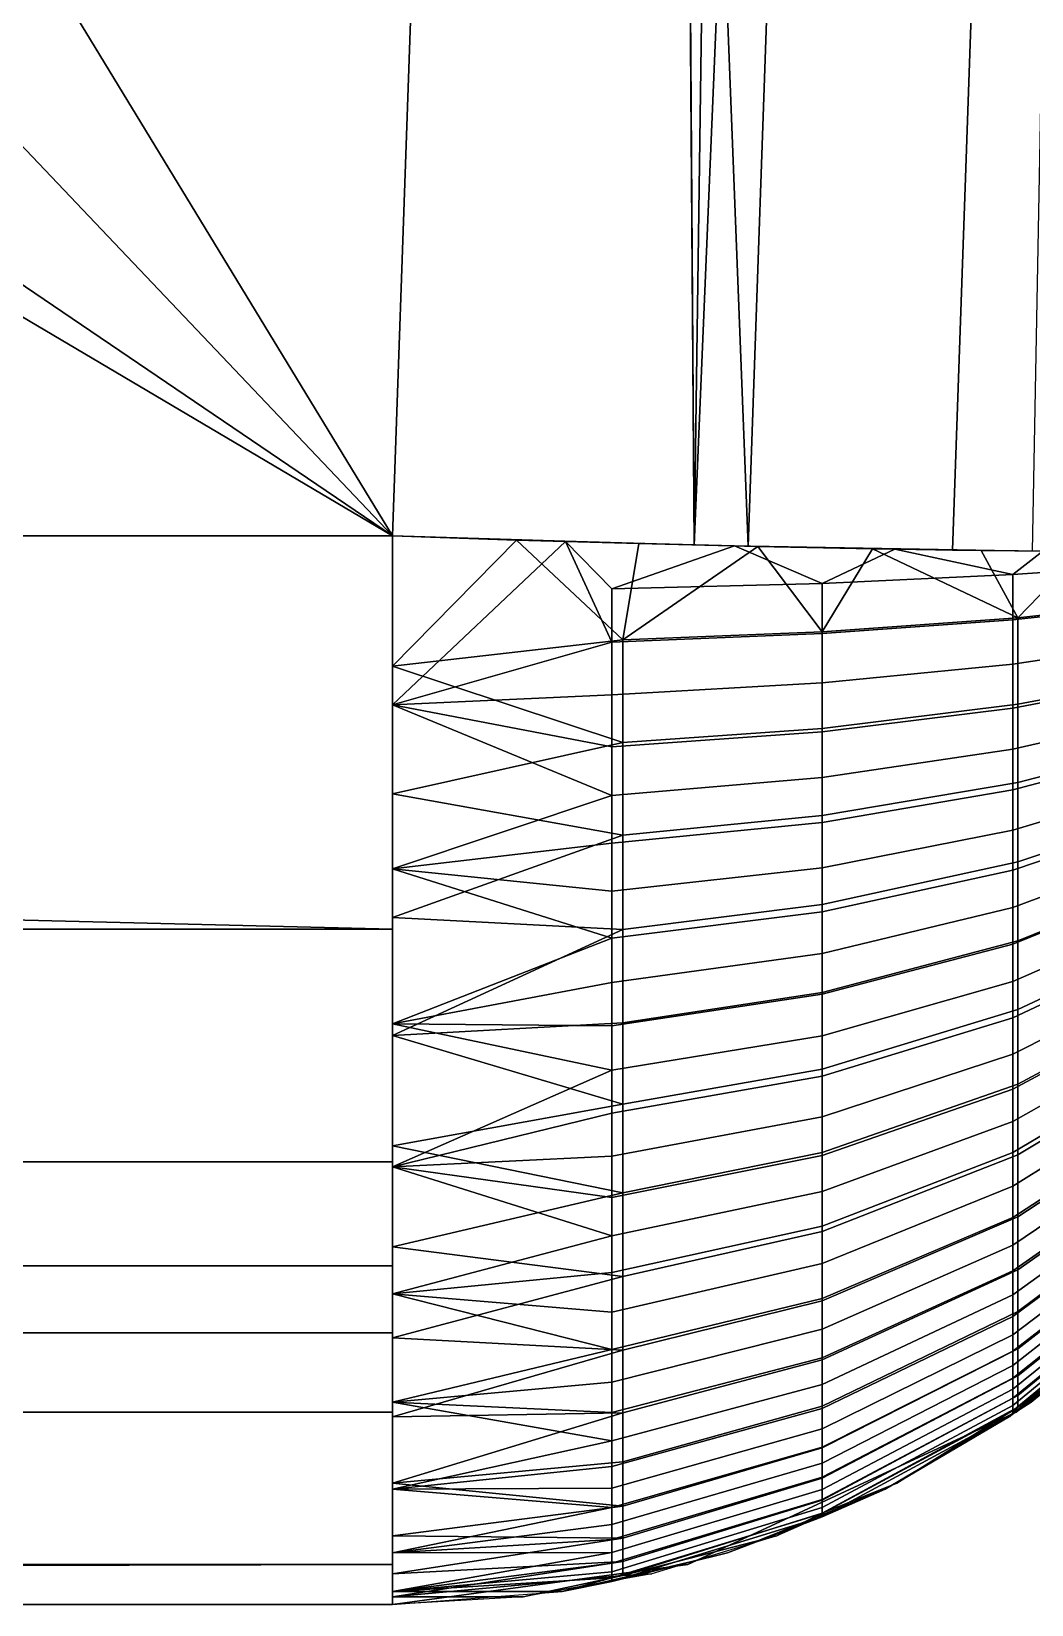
# Model space of a CAD drawing. Extents: x -11.8 to 11.8, y -23.6 to 0.1.
# Drawn here: x 10.86 to 11.311, y -6.868 to -6.158 of the extents above; entities that cross this region are included whole.
import ezdxf

# ---------------------------------------------------------------- set-up
doc = ezdxf.new("R2010")
doc.units = 0
doc.header["$MEASUREMENT"] = 0
doc.layers.add('METALICO', color=253, linetype='CONTINUOUS')

msp = doc.modelspace()

# ---------------------------------------------------------------- linework, layer by layer
at = {"layer": 'METALICO'}
for points in [[(0, -6.38553, 11.52241), (11.02271, -6.38553, 11.52241), (0, 0.13192, 11.75)], [(11.02271, -6.38553, 11.52241), (11.2503, 0.13192, 11.75), (0, 0.13192, 11.75)], [(11.13651, -3.12681, 11.6362), (11.2503, 0.13192, 11.75), (11.15877, -6.38962, 11.50336)], [(11.2503, 0.13192, 11.75), (11.4343, 0.13192, 11.71492), (11.15877, -6.38962, 11.50336)], [(11.31139, -6.3924, 11.43023), (11.15877, -6.38962, 11.50336), (11.4343, 0.13192, 11.71492)], [(11.18318, -6.39021, -11.49574), (11.29779, -3.1083, -11.61035), (11.09857, -4.21305, -11.59827)], [(11.29779, -3.1083, -11.61035), (11.18318, -6.39021, -11.49574), (11.27541, -6.39195, -11.45349), (11.39002, -3.11005, -11.5681)], [(11.39002, -3.11005, -11.5681), (11.27541, -6.39195, -11.45349), (11.31919, -6.39247, -11.42458), (11.4338, -3.11057, -11.53919)], [(11.13651, -3.12681, -11.6362), (11.02271, -6.38553, -11.52241), (10.17044, -4.98553, -11.57129)], [(11.02271, -6.38553, 11.52241), (11.13651, -3.12681, 11.6362), (11.15877, -6.38962, 11.50336)], [(11.09857, -4.21305, -11.59827), (11.02271, -6.38553, -11.52241), (11.18318, -6.39021, -11.49574)], [(10.01807, -5.32775, -11.55934), (10.17044, -4.98553, -11.57129), (11.02271, -6.38553, -11.52241)], [(9.67075, -5.46808, -11.55444), (10.01807, -5.32775, -11.55934), (11.02271, -6.38553, -11.52241)], [(11.02271, -6.38553, -11.52241), (7.34847, -6.38553, -11.52241), (9.67075, -5.46808, -11.55444)], [(0, -6.56304, -11.48314), (11.02271, -6.56304, -11.48314), (3.67424, -6.38553, -11.52241)], [(11.02271, -6.56304, 11.48314), (0, -6.56304, 11.48314), (3.67424, -6.38553, 11.52241)], [(11.02271, -6.38553, -11.52241), (3.67424, -6.38553, -11.52241), (11.02271, -6.56304, -11.48314)], [(3.67424, -6.38553, 11.52241), (11.02271, -6.38553, 11.52241), (11.02271, -6.56304, 11.48314)], [(11.10082, -6.38804, -11.51617), (11.02271, -6.38553, -11.52241), (11.02271, -6.46178, -11.51385)], [(11.02271, -6.44431, 11.51686), (11.02271, -6.38553, 11.52241), (11.07862, -6.38737, 11.5192)], [(11.02271, -6.44431, 11.51686), (11.07862, -6.38737, 11.5192), (11.12662, -6.43249, 11.50753)], [(11.10082, -6.38804, -11.51617), (11.02271, -6.46178, -11.51385), (11.12166, -6.43352, -11.50843)], [(11.07862, -6.38737, 11.5192), (11.13382, -6.38897, 11.50976), (11.12662, -6.43249, 11.50753)], [(11.17701, -6.39006, -11.4978), (11.10082, -6.38804, -11.51617), (11.12166, -6.40941, -11.51108)], [(11.12166, -6.43352, -11.50843), (11.12166, -6.40941, -11.51108), (11.10082, -6.38804, -11.51617)], [(11.12166, -6.40941, -11.51108), (11.2167, -6.40694, -11.4819), (11.17701, -6.39006, -11.4978)], [(11.13382, -6.38897, 11.50976), (11.18763, -6.39031, 11.49421), (11.12662, -6.43249, 11.50753)], [(11.2167, -6.42877, 11.47953), (11.12662, -6.43249, 11.50753), (11.18763, -6.39031, 11.49421)], [(11.2494, -6.39154, -11.46775), (11.17701, -6.39006, -11.4978), (11.2167, -6.40694, -11.4819)], [(11.18763, -6.39031, 11.49421), (11.23936, -6.39137, 11.47273), (11.2167, -6.42877, 11.47953)], [(11.3049, -6.42244, 11.43187), (11.2167, -6.42877, 11.47953), (11.23936, -6.39137, 11.47273)], [(11.2167, -6.40694, -11.4819), (11.30269, -6.40301, -11.4355), (11.2494, -6.39154, -11.46775)], [(11.23936, -6.39137, 11.47273), (11.28838, -6.39213, 11.44561), (11.3049, -6.42244, 11.43187)], [(11.31623, -6.39244, -11.42676), (11.2494, -6.39154, -11.46775), (11.30269, -6.40301, -11.4355)], [(11.28838, -6.39213, 11.44561), (11.33406, -6.39259, 11.41317), (11.3049, -6.42244, 11.43187)], [(11.30269, -6.40301, -11.4355), (11.37797, -6.39775, -11.3733), (11.31623, -6.39244, -11.42676)], [(11.37797, -6.41442, 11.37148), (11.3049, -6.42244, 11.43187), (11.33406, -6.39259, 11.41317)], [(11.30269, -6.4234, -11.43326), (11.37797, -6.41506, -11.3714), (11.37797, -6.39775, -11.3733), (11.30269, -6.40301, -11.4355)], [(11.12166, -6.43352, -11.50843), (11.2167, -6.42961, -11.47942), (11.2167, -6.40694, -11.4819), (11.12166, -6.40941, -11.51108)], [(11.2167, -6.42961, -11.47942), (11.30269, -6.4234, -11.43326), (11.30269, -6.40301, -11.4355), (11.2167, -6.40694, -11.4819)], [(11.3049, -6.42244, 11.43187), (11.37797, -6.41442, 11.37148), (11.37797, -6.44777, 11.36541), (11.3049, -6.46156, 11.42474)], [(11.30269, -6.44345, -11.43006), (11.37797, -6.43209, -11.36868), (11.37797, -6.41506, -11.3714), (11.30269, -6.4234, -11.43326)], [(11.12662, -6.43249, 11.50753), (11.2167, -6.42877, 11.47953), (11.2167, -6.47245, 11.47157), (11.12662, -6.47885, 11.49908)], [(11.2167, -6.42877, 11.47953), (11.3049, -6.42244, 11.43187), (11.3049, -6.46156, 11.42474), (11.2167, -6.47245, 11.47157)], [(11.2167, -6.45192, -11.47586), (11.30269, -6.44345, -11.43006), (11.30269, -6.4234, -11.43326), (11.2167, -6.42961, -11.47942)], [(11.12662, -6.43249, 11.50753), (11.12662, -6.47885, 11.49908), (11.02271, -6.44431, 11.51686)], [(11.12166, -6.45725, -11.50464), (11.12166, -6.43352, -11.50843), (11.02271, -6.46178, -11.51385)], [(11.12166, -6.45725, -11.50464), (11.2167, -6.45192, -11.47586), (11.2167, -6.42961, -11.47942), (11.12166, -6.43352, -11.50843)], [(11.30269, -6.46332, -11.42588), (11.37797, -6.44897, -11.36513), (11.37797, -6.43209, -11.36868), (11.30269, -6.44345, -11.43006)], [(11.02271, -6.50203, 11.50443), (11.02271, -6.44431, 11.51686), (11.12662, -6.47885, 11.49908)], [(11.2167, -6.47403, -11.4712), (11.30269, -6.46332, -11.42588), (11.30269, -6.44345, -11.43006), (11.2167, -6.45192, -11.47586)], [(11.30269, -6.48185, -11.42104), (11.37797, -6.46471, -11.36102), (11.37797, -6.44897, -11.36513), (11.30269, -6.46332, -11.42588)], [(11.3049, -6.46156, 11.42474), (11.37797, -6.44777, 11.36541), (11.37797, -6.47783, 11.35699), (11.3049, -6.49683, 11.41487)], [(11.12166, -6.48076, -11.49969), (11.12166, -6.45725, -11.50464), (11.02271, -6.46178, -11.51385)], [(11.12166, -6.48076, -11.49969), (11.2167, -6.47403, -11.4712), (11.2167, -6.45192, -11.47586), (11.12166, -6.45725, -11.50464)], [(11.02271, -6.46178, -11.51385), (11.02271, -6.53581, -11.49374), (11.12166, -6.50268, -11.49398)], [(11.12166, -6.50268, -11.49398), (11.12166, -6.48076, -11.49969), (11.02271, -6.46178, -11.51385)], [(11.2167, -6.47245, 11.47157), (11.3049, -6.46156, 11.42474), (11.3049, -6.49683, 11.41487), (11.2167, -6.51183, 11.46055)], [(11.2167, -6.49464, -11.46583), (11.30269, -6.48185, -11.42104), (11.30269, -6.46332, -11.42588), (11.2167, -6.47403, -11.4712)], [(11.30269, -6.50013, -11.41536), (11.37797, -6.48024, -11.3562), (11.37797, -6.46471, -11.36102), (11.30269, -6.48185, -11.42104)], [(11.12166, -6.50268, -11.49398), (11.2167, -6.49464, -11.46583), (11.2167, -6.47403, -11.4712), (11.12166, -6.48076, -11.49969)], [(11.12662, -6.47885, 11.49908), (11.2167, -6.47245, 11.47157), (11.2167, -6.51183, 11.46055), (11.12662, -6.52064, 11.48739)], [(11.3049, -6.49683, 11.41487), (11.37797, -6.47783, 11.35699), (11.37797, -6.50846, 11.34534), (11.3049, -6.53276, 11.40119)], [(11.12662, -6.47885, 11.49908), (11.12662, -6.52064, 11.48739), (11.02271, -6.50203, 11.50443)], [(11.2167, -6.51498, -11.45951), (11.30269, -6.50013, -11.41536), (11.30269, -6.48185, -11.42104), (11.2167, -6.49464, -11.46583)], [(11.30269, -6.51843, -11.40872), (11.37797, -6.49578, -11.35056), (11.37797, -6.48024, -11.3562), (11.30269, -6.50013, -11.41536)], [(11.12166, -6.52431, -11.48726), (11.2167, -6.51498, -11.45951), (11.2167, -6.49464, -11.46583), (11.12166, -6.50268, -11.49398)], [(11.2167, -6.51183, 11.46055), (11.3049, -6.49683, 11.41487), (11.3049, -6.53276, 11.40119), (11.2167, -6.55194, 11.44528)], [(11.30269, -6.5364, -11.40123), (11.37797, -6.51104, -11.3442), (11.37797, -6.49578, -11.35056), (11.30269, -6.51843, -11.40872)], [(11.02271, -6.55787, 11.48529), (11.02271, -6.50203, 11.50443), (11.12662, -6.52064, 11.48739)], [(11.12166, -6.52431, -11.48726), (11.12166, -6.50268, -11.49398), (11.02271, -6.53581, -11.49374)], [(11.2167, -6.53534, -11.45212), (11.30269, -6.51843, -11.40872), (11.30269, -6.50013, -11.41536), (11.2167, -6.51498, -11.45951)], [(11.12662, -6.52064, 11.48739), (11.2167, -6.51183, 11.46055), (11.2167, -6.55194, 11.44528), (11.12662, -6.56321, 11.47118)], [(11.30269, -6.5533, -11.39326), (11.37797, -6.52539, -11.33743), (11.37797, -6.51104, -11.3442), (11.30269, -6.5364, -11.40123)], [(11.3049, -6.53276, 11.40119), (11.37797, -6.50846, 11.34534), (11.37797, -6.53885, 11.33033), (11.3049, -6.56841, 11.38359)], [(11.12662, -6.52064, 11.48739), (11.12662, -6.56321, 11.47118), (11.02271, -6.55787, 11.48529)], [(11.12166, -6.54596, -11.4794), (11.2167, -6.53534, -11.45212), (11.2167, -6.51498, -11.45951), (11.12166, -6.52431, -11.48726)], [(11.2167, -6.55533, -11.44379), (11.30269, -6.5364, -11.40123), (11.30269, -6.51843, -11.40872), (11.2167, -6.53534, -11.45212)], [(11.12166, -6.54596, -11.4794), (11.12166, -6.52431, -11.48726), (11.02271, -6.53581, -11.49374)], [(11.30269, -6.56981, -11.38454), (11.37797, -6.53942, -11.33002), (11.37797, -6.52539, -11.33743), (11.30269, -6.5533, -11.39326)], [(11.12166, -6.56722, -11.47054), (11.2167, -6.55533, -11.44379), (11.2167, -6.53534, -11.45212), (11.12166, -6.54596, -11.4794)], [(11.2167, -6.55194, 11.44528), (11.3049, -6.53276, 11.40119), (11.3049, -6.56841, 11.38359), (11.2167, -6.59175, 11.42563)], [(11.02271, -6.53581, -11.49374), (11.02271, -6.6059, -11.46253), (11.12166, -6.56722, -11.47054)], [(11.12166, -6.56722, -11.47054), (11.12166, -6.54596, -11.4794), (11.02271, -6.53581, -11.49374)], [(11.2167, -6.57412, -11.43492), (11.30269, -6.5533, -11.39326), (11.30269, -6.5364, -11.40123), (11.2167, -6.55533, -11.44379)], [(11.30269, -6.58671, -11.37458), (11.37797, -6.55377, -11.32156), (11.37797, -6.53942, -11.33002), (11.30269, -6.56981, -11.38454)], [(11.3049, -6.56841, 11.38359), (11.37797, -6.53885, 11.33033), (11.37797, -6.56524, 11.31412), (11.3049, -6.59937, 11.36457)], [(11.12166, -6.58721, -11.46111), (11.2167, -6.57412, -11.43492), (11.2167, -6.55533, -11.44379), (11.12166, -6.56722, -11.47054)], [(11.12662, -6.56321, 11.47118), (11.2167, -6.55194, 11.44528), (11.2167, -6.59175, 11.42563), (11.12662, -6.60545, 11.45033)], [(11.2167, -6.59249, -11.42521), (11.30269, -6.56981, -11.38454), (11.30269, -6.5533, -11.39326), (11.2167, -6.57412, -11.43492)], [(11.30269, -6.60312, -11.36384), (11.37797, -6.56771, -11.31244), (11.37797, -6.55377, -11.32156), (11.30269, -6.58671, -11.37458)], [(11.02271, -6.56304, -11.48314), (0, -6.56304, -11.48314), (0, -6.66813, -11.42267), (11.02271, -6.66813, -11.42267)], [(0, -6.56304, 11.48314), (11.02271, -6.56304, 11.48314), (11.02271, -6.66813, 11.42267), (0, -6.66813, 11.42267)], [(11.02271, -6.61108, 11.45969), (11.02271, -6.55787, 11.48529), (11.12662, -6.56321, 11.47118)], [(11.12662, -6.56321, 11.47118), (11.12662, -6.60545, 11.45033), (11.02271, -6.61108, 11.45969)], [(11.12166, -6.58721, -11.46111), (11.12166, -6.56722, -11.47054), (11.02271, -6.6059, -11.46253)], [(11.2167, -6.59175, 11.42563), (11.3049, -6.56841, 11.38359), (11.3049, -6.59937, 11.36457), (11.2167, -6.62632, 11.4044)], [(11.2167, -6.61129, -11.41414), (11.30269, -6.58671, -11.37458), (11.30269, -6.56981, -11.38454), (11.2167, -6.59249, -11.42521)], [(11.30269, -6.6195, -11.35195), (11.37797, -6.58162, -11.30234), (11.37797, -6.56771, -11.31244), (11.30269, -6.60312, -11.36384)], [(11.3049, -6.59937, 11.36457), (11.37797, -6.56524, 11.31412), (11.37797, -6.59401, 11.29243), (11.3049, -6.63312, 11.33913)], [(11.12166, -6.60675, -11.45079), (11.2167, -6.59249, -11.42521), (11.2167, -6.57412, -11.43492), (11.12166, -6.58721, -11.46111)], [(11.30269, -6.63528, -11.33928), (11.37797, -6.59502, -11.29158), (11.37797, -6.58162, -11.30234), (11.30269, -6.6195, -11.35195)], [(11.12166, -6.60675, -11.45079), (11.12166, -6.58721, -11.46111), (11.02271, -6.6059, -11.46253)], [(11.12662, -6.60545, 11.45033), (11.2167, -6.59175, 11.42563), (11.2167, -6.62632, 11.4044), (11.12662, -6.64214, 11.42779)], [(11.2167, -6.62955, -11.40219), (11.30269, -6.60312, -11.36384), (11.30269, -6.58671, -11.37458), (11.2167, -6.61129, -11.41414)], [(11.12166, -6.62674, -11.43901), (11.2167, -6.61129, -11.41414), (11.2167, -6.59249, -11.42521), (11.12166, -6.60675, -11.45079)], [(11.2167, -6.62632, 11.4044), (11.3049, -6.59937, 11.36457), (11.3049, -6.63312, 11.33913), (11.2167, -6.664, 11.37599)], [(11.30269, -6.64994, -11.32631), (11.37797, -6.60747, -11.28056), (11.37797, -6.59502, -11.29158), (11.30269, -6.63528, -11.33928)], [(11.3049, -6.63312, 11.33913), (11.37797, -6.59401, 11.29243), (11.37797, -6.62118, 11.26712), (11.3049, -6.66499, 11.30943)], [(11.12662, -6.60545, 11.45033), (11.12662, -6.64214, 11.42779), (11.02271, -6.61108, 11.45969)], [(11.02271, -6.6059, -11.46253), (11.02271, -6.67038, -11.42098), (11.12166, -6.62674, -11.43901)], [(11.12166, -6.62674, -11.43901), (11.12166, -6.60675, -11.45079), (11.02271, -6.6059, -11.46253)], [(11.2167, -6.64777, -11.38897), (11.30269, -6.6195, -11.35195), (11.30269, -6.60312, -11.36384), (11.2167, -6.62955, -11.40219)], [(11.02271, -6.66089, 11.42801), (11.02271, -6.61108, 11.45969), (11.12662, -6.64214, 11.42779)], [(11.12166, -6.64616, -11.4263), (11.2167, -6.62955, -11.40219), (11.2167, -6.61129, -11.41414), (11.12166, -6.62674, -11.43901)], [(11.30269, -6.66396, -11.31266), (11.37797, -6.61938, -11.26897), (11.37797, -6.60747, -11.28056), (11.30269, -6.64994, -11.32631)], [(11.2167, -6.66532, -11.37487), (11.30269, -6.63528, -11.33928), (11.30269, -6.6195, -11.35195), (11.2167, -6.64777, -11.38897)], [(11.30269, -6.67912, -11.29634), (11.37797, -6.63225, -11.25511), (11.37797, -6.61938, -11.26897), (11.30269, -6.66396, -11.31266)], [(11.12166, -6.64616, -11.4263), (11.12166, -6.62674, -11.43901), (11.02271, -6.67038, -11.42098)], [(11.12662, -6.64214, 11.42779), (11.2167, -6.62632, 11.4044), (11.2167, -6.664, 11.37599), (11.12662, -6.68213, 11.39764)], [(11.3049, -6.66499, 11.30943), (11.37797, -6.62118, 11.26712), (11.37797, -6.64509, 11.23964), (11.3049, -6.69305, 11.27719)], [(11.12166, -6.66554, -11.41223), (11.2167, -6.64777, -11.38897), (11.2167, -6.62955, -11.40219), (11.12166, -6.64616, -11.4263)], [(11.2167, -6.664, 11.37599), (11.3049, -6.63312, 11.33913), (11.3049, -6.66499, 11.30943), (11.2167, -6.69958, 11.34283)], [(11.30269, -6.69337, -11.27922), (11.37797, -6.64436, -11.24057), (11.37797, -6.63225, -11.25511), (11.30269, -6.67912, -11.29634)], [(11.2167, -6.68162, -11.36044), (11.30269, -6.64994, -11.32631), (11.30269, -6.63528, -11.33928), (11.2167, -6.66532, -11.37487)], [(11.12662, -6.64214, 11.42779), (11.12662, -6.68213, 11.39764), (11.02271, -6.66089, 11.42801)], [(11.12166, -6.66554, -11.41223), (11.12166, -6.64616, -11.4263), (11.02271, -6.67038, -11.42098)], [(11.12166, -6.68421, -11.39724), (11.2167, -6.66532, -11.37487), (11.2167, -6.64777, -11.38897), (11.12166, -6.66554, -11.41223)], [(11.30269, -6.70581, -11.26261), (11.37797, -6.65492, -11.22646), (11.37797, -6.64436, -11.24057), (11.30269, -6.69337, -11.27922)], [(11.3049, -6.69305, 11.27719), (11.37797, -6.64509, 11.23964), (11.37797, -6.66546, 11.21075), (11.3049, -6.71695, 11.2433)], [(11.2167, -6.69723, -11.34525), (11.30269, -6.66396, -11.31266), (11.30269, -6.64994, -11.32631), (11.2167, -6.68162, -11.36044)], [(11.30269, -6.71741, -11.24539), (11.37797, -6.66477, -11.21184), (11.37797, -6.65492, -11.22646), (11.30269, -6.70581, -11.26261)], [(11.02271, -6.70662, 11.39067), (11.02271, -6.66089, 11.42801), (11.12662, -6.68213, 11.39764)], [(11.02271, -6.66813, -11.42267), (0, -6.66813, -11.42267), (0, -6.71515, -11.38263), (11.02271, -6.71515, -11.38263)], [(0, -6.66813, 11.42267), (11.02271, -6.66813, 11.42267), (11.02271, -6.71515, 11.38263), (0, -6.71515, 11.38263)], [(11.12166, -6.68421, -11.39724), (11.12166, -6.66554, -11.41223), (11.02271, -6.67038, -11.42098)], [(11.02271, -6.67038, -11.42098), (11.02271, -6.72775, -11.37004), (11.12166, -6.70154, -11.38189)], [(11.12166, -6.70154, -11.38189), (11.12166, -6.68421, -11.39724), (11.02271, -6.67038, -11.42098)], [(11.12166, -6.70154, -11.38189), (11.2167, -6.68162, -11.36044), (11.2167, -6.66532, -11.37487), (11.12166, -6.68421, -11.39724)], [(11.12662, -6.68213, 11.39764), (11.2167, -6.664, 11.37599), (11.2167, -6.69958, 11.34283), (11.12662, -6.7199, 11.36246)], [(11.2167, -6.71408, -11.3271), (11.30269, -6.67912, -11.29634), (11.30269, -6.66396, -11.31266), (11.2167, -6.69723, -11.34525)], [(11.2167, -6.69958, 11.34283), (11.3049, -6.66499, 11.30943), (11.3049, -6.69305, 11.27719), (11.2167, -6.73091, 11.30684)], [(11.30269, -6.72817, -11.22753), (11.37797, -6.67391, -11.19667), (11.37797, -6.66477, -11.21184), (11.30269, -6.71741, -11.24539)], [(11.3049, -6.71695, 11.2433), (11.37797, -6.66546, 11.21075), (11.37797, -6.68143, 11.18273), (11.3049, -6.73568, 11.21043)], [(11.30269, -6.73802, -11.20916), (11.37797, -6.68227, -11.18106), (11.37797, -6.67391, -11.19667), (11.30269, -6.72817, -11.22753)], [(11.12662, -6.68213, 11.39764), (11.12662, -6.7199, 11.36246), (11.02271, -6.70662, 11.39067)], [(11.12166, -6.71814, -11.36575), (11.2167, -6.69723, -11.34525), (11.2167, -6.68162, -11.36044), (11.12166, -6.70154, -11.38189)], [(11.2167, -6.72994, -11.30806), (11.30269, -6.69337, -11.27922), (11.30269, -6.67912, -11.29634), (11.2167, -6.71408, -11.3271)], [(11.30269, -6.74627, -11.19179), (11.37797, -6.68928, -11.16632), (11.37797, -6.68227, -11.18106), (11.30269, -6.73802, -11.20916)], [(11.3049, -6.73568, 11.21043), (11.37797, -6.68143, 11.18273), (11.37797, -6.69582, 11.15069), (11.3049, -6.75256, 11.17285)], [(11.30269, -6.7537, -11.17407), (11.37797, -6.6956, -11.15126), (11.37797, -6.68928, -11.16632), (11.30269, -6.74627, -11.19179)], [(11.12166, -6.73607, -11.34644), (11.2167, -6.71408, -11.3271), (11.2167, -6.69723, -11.34525), (11.12166, -6.71814, -11.36575)], [(11.2167, -6.73091, 11.30684), (11.3049, -6.69305, 11.27719), (11.3049, -6.71695, 11.2433), (11.2167, -6.75758, 11.269)], [(11.2167, -6.74378, -11.28958), (11.30269, -6.70581, -11.26261), (11.30269, -6.69337, -11.27922), (11.2167, -6.72994, -11.30806)], [(11.30269, -6.76018, -11.15639), (11.37797, -6.7011, -11.13624), (11.37797, -6.6956, -11.15126), (11.30269, -6.7537, -11.17407)], [(11.3049, -6.75256, 11.17285), (11.37797, -6.69582, 11.15069), (11.37797, -6.70624, 11.11987), (11.3049, -6.76479, 11.13669)], [(11.12166, -6.71814, -11.36575), (11.12166, -6.70154, -11.38189), (11.02271, -6.72775, -11.37004)], [(11.12662, -6.7199, 11.36246), (11.2167, -6.69958, 11.34283), (11.2167, -6.73091, 11.30684), (11.12662, -6.75315, 11.32425)], [(11.2167, -6.75668, -11.27043), (11.30269, -6.71741, -11.24539), (11.30269, -6.70581, -11.26261), (11.2167, -6.74378, -11.28958)], [(11.30269, -6.76586, -11.13843), (11.37797, -6.70592, -11.12099), (11.37797, -6.7011, -11.13624), (11.30269, -6.76018, -11.15639)], [(11.30269, -6.77081, -11.11978), (11.37797, -6.71013, -11.10516), (11.37797, -6.70592, -11.12099), (11.30269, -6.76586, -11.13843)], [(11.02271, -6.74763, 11.3482), (11.02271, -6.70662, 11.39067), (11.12662, -6.7199, 11.36246)], [(11.30269, -6.77489, -11.10093), (11.37797, -6.71359, -11.08915), (11.37797, -6.71013, -11.10516), (11.30269, -6.77081, -11.11978)], [(11.3049, -6.76479, 11.13669), (11.37797, -6.70624, 11.11987), (11.37797, -6.71379, 11.08813), (11.3049, -6.77364, 11.09946)], [(11.02271, -6.71515, -11.38263), (0, -6.71515, -11.38263), (0, -6.74546, -11.35072), (11.02271, -6.74546, -11.35072)], [(0, -6.71515, 11.38263), (11.02271, -6.71515, 11.38263), (11.02271, -6.74546, 11.35072), (0, -6.74546, 11.35072)], [(11.12166, -6.73607, -11.34644), (11.12166, -6.71814, -11.36575), (11.02271, -6.72775, -11.37004)], [(11.12662, -6.7199, 11.36246), (11.12662, -6.75315, 11.32425), (11.02271, -6.74763, 11.3482)], [(11.12166, -6.75293, -11.32619), (11.2167, -6.72994, -11.30806), (11.2167, -6.71408, -11.3271), (11.12166, -6.73607, -11.34644)], [(11.2167, -6.75758, 11.269), (11.3049, -6.71695, 11.2433), (11.3049, -6.73568, 11.21043), (11.2167, -6.7785, 11.2323)], [(11.2167, -6.76865, -11.25056), (11.30269, -6.72817, -11.22753), (11.30269, -6.71741, -11.24539), (11.2167, -6.75668, -11.27043)], [(11.30269, -6.77821, -11.08113), (11.37797, -6.71641, -11.07232), (11.37797, -6.71359, -11.08915), (11.30269, -6.77489, -11.10093)], [(11.30269, -6.78055, -11.06118), (11.37797, -6.7184, -11.05538), (11.37797, -6.71641, -11.07232), (11.30269, -6.77821, -11.08113)], [(11.30269, -6.7819, -11.04197), (11.37797, -6.71954, -11.03907), (11.37797, -6.7184, -11.05538), (11.30269, -6.78055, -11.06118)], [(11.37797, -6.71954, -11.03907), (11.30269, -6.7819, -11.04197), (11.37004, -6.72775, -11.02271)], [(11.3049, -6.77364, 11.09946), (11.37797, -6.71379, 11.08813), (11.37797, -6.71835, 11.05598), (11.3049, -6.77899, 11.06174)], [(11.3049, -6.77899, 11.06174), (11.37797, -6.71835, 11.05598), (11.3482, -6.74763, 11.02271)], [(11.02271, -6.72775, -11.37004), (11.02271, -6.77666, -11.31093), (11.12166, -6.75293, -11.32619)], [(11.12166, -6.75293, -11.32619), (11.12166, -6.73607, -11.34644), (11.02271, -6.72775, -11.37004)], [(11.12166, -6.76765, -11.30653), (11.2167, -6.74378, -11.28958), (11.2167, -6.72994, -11.30806), (11.12166, -6.75293, -11.32619)], [(11.12662, -6.75315, 11.32425), (11.2167, -6.73091, 11.30684), (11.2167, -6.75758, 11.269), (11.12662, -6.78146, 11.2841)], [(11.2167, -6.77961, -11.23012), (11.30269, -6.73802, -11.20916), (11.30269, -6.72817, -11.22753), (11.2167, -6.76865, -11.25056)], [(11.31093, -6.77666, -11.02271), (11.37004, -6.72775, -11.02271), (11.30269, -6.7819, -11.04197)], [(11.2167, -6.7785, 11.2323), (11.3049, -6.73568, 11.21043), (11.3049, -6.75256, 11.17285), (11.2167, -6.79735, 11.19034)], [(11.2167, -6.78879, -11.2108), (11.30269, -6.74627, -11.19179), (11.30269, -6.73802, -11.20916), (11.2167, -6.77961, -11.23012)], [(11.02271, -6.74546, -11.35072), (0, -6.74546, -11.35072), (0, -6.78126, -11.30429), (11.02271, -6.78126, -11.30429)], [(0, -6.74546, 11.35072), (11.02271, -6.74546, 11.35072), (11.02271, -6.78126, 11.30429), (0, -6.78126, 11.30429)], [(11.02271, -6.78335, 11.30119), (11.02271, -6.74763, 11.3482), (11.12662, -6.75315, 11.32425)], [(11.12166, -6.78137, -11.28616), (11.2167, -6.75668, -11.27043), (11.2167, -6.74378, -11.28958), (11.12166, -6.76765, -11.30653)], [(11.2167, -6.79706, -11.19109), (11.30269, -6.7537, -11.17407), (11.30269, -6.74627, -11.19179), (11.2167, -6.78879, -11.2108)], [(11.3482, -6.74763, 11.02271), (11.30119, -6.78335, 11.02271), (11.3049, -6.77899, 11.06174)], [(11.35072, -6.74546, 0), (11.35072, -6.74546, -11.02271), (11.30429, -6.78126, -11.02271), (11.30429, -6.78126, 0)], [(11.35072, -6.74546, 11.02271), (11.35072, -6.74546, 0), (11.30429, -6.78126, 0), (11.30429, -6.78126, 11.02271)], [(11.12166, -6.76765, -11.30653), (11.12166, -6.75293, -11.32619), (11.02271, -6.77666, -11.31093)], [(11.12662, -6.75315, 11.32425), (11.12662, -6.78146, 11.2841), (11.02271, -6.78335, 11.30119)], [(11.2167, -6.79735, 11.19034), (11.3049, -6.75256, 11.17285), (11.3049, -6.76479, 11.13669), (11.2167, -6.811, 11.14997)], [(11.2167, -6.80427, -11.17141), (11.30269, -6.76018, -11.15639), (11.30269, -6.7537, -11.17407), (11.2167, -6.79706, -11.19109)], [(11.12166, -6.7941, -11.26504), (11.2167, -6.76865, -11.25056), (11.2167, -6.75668, -11.27043), (11.12166, -6.78137, -11.28616)], [(11.12662, -6.78146, 11.2841), (11.2167, -6.75758, 11.269), (11.2167, -6.7785, 11.2323), (11.12662, -6.80366, 11.24515)], [(11.2167, -6.81058, -11.15143), (11.30269, -6.76586, -11.13843), (11.30269, -6.76018, -11.15639), (11.2167, -6.80427, -11.17141)], [(11.12166, -6.78137, -11.28616), (11.12166, -6.76765, -11.30653), (11.02271, -6.77666, -11.31093)], [(11.12166, -6.80575, -11.24329), (11.2167, -6.77961, -11.23012), (11.2167, -6.76865, -11.25056), (11.12166, -6.7941, -11.26504)], [(11.2167, -6.811, 11.14997), (11.3049, -6.76479, 11.13669), (11.3049, -6.77364, 11.09946), (11.2167, -6.82088, 11.1084)], [(11.2167, -6.81609, -11.1307), (11.30269, -6.77081, -11.11978), (11.30269, -6.76586, -11.13843), (11.2167, -6.81058, -11.15143)], [(11.02271, -6.77666, -11.31093), (11.02271, -6.81594, -11.24503), (11.12166, -6.7941, -11.26504)], [(11.12166, -6.7941, -11.26504), (11.12166, -6.78137, -11.28616), (11.02271, -6.77666, -11.31093)], [(11.2167, -6.82063, -11.10973), (11.30269, -6.77489, -11.10093), (11.30269, -6.77081, -11.11978), (11.2167, -6.81609, -11.1307)], [(11.2167, -6.82088, 11.1084), (11.3049, -6.77364, 11.09946), (11.3049, -6.77899, 11.06174), (11.2167, -6.82685, 11.06629)], [(11.2167, -6.82431, -11.08769), (11.30269, -6.77821, -11.08113), (11.30269, -6.77489, -11.10093), (11.2167, -6.82063, -11.10973)], [(11.24503, -6.81594, -11.02271), (11.31093, -6.77666, -11.02271), (11.30269, -6.7819, -11.04197)], [(11.02271, -6.78126, -11.30429), (0, -6.78126, -11.30429), (0, -6.84999, -11.15601), (11.02271, -6.84999, -11.15601)], [(0, -6.78126, 11.30429), (11.02271, -6.78126, 11.30429), (11.02271, -6.84999, 11.15601), (0, -6.84999, 11.15601)], [(11.02271, -6.81328, 11.2503), (11.02271, -6.78335, 11.30119), (11.12662, -6.78146, 11.2841)], [(11.12662, -6.78146, 11.2841), (11.12662, -6.80366, 11.24515), (11.02271, -6.81328, 11.2503)], [(11.12166, -6.81551, -11.22275), (11.2167, -6.78879, -11.2108), (11.2167, -6.77961, -11.23012), (11.12166, -6.80575, -11.24329)], [(11.12662, -6.80366, 11.24515), (11.2167, -6.7785, 11.2323), (11.2167, -6.79735, 11.19034), (11.12662, -6.82366, 11.20062)], [(11.30429, -6.78126, 0), (11.30429, -6.78126, -11.02271), (11.15601, -6.84999, -11.02271), (11.15601, -6.84999, 0)], [(11.30429, -6.78126, 11.02271), (11.30429, -6.78126, 0), (11.15601, -6.84999, 0), (11.15601, -6.84999, 11.02271)], [(11.2167, -6.82693, -11.06551), (11.30269, -6.78055, -11.06118), (11.30269, -6.77821, -11.08113), (11.2167, -6.82431, -11.08769)], [(11.2167, -6.82685, 11.06629), (11.3049, -6.77899, 11.06174), (11.2503, -6.81328, 11.02271)], [(11.2167, -6.82842, -11.04413), (11.30269, -6.7819, -11.04197), (11.30269, -6.78055, -11.06118), (11.2167, -6.82693, -11.06551)], [(11.30269, -6.7819, -11.04197), (11.2167, -6.82842, -11.04413), (11.24503, -6.81594, -11.02271)], [(11.30119, -6.78335, 11.02271), (11.2503, -6.81328, 11.02271), (11.3049, -6.77899, 11.06174)], [(11.12166, -6.82431, -11.20178), (11.2167, -6.79706, -11.19109), (11.2167, -6.78879, -11.2108), (11.12166, -6.81551, -11.22275)], [(11.12166, -6.80575, -11.24329), (11.12166, -6.7941, -11.26504), (11.02271, -6.81594, -11.24503)], [(11.12166, -6.83198, -11.18086), (11.2167, -6.80427, -11.17141), (11.2167, -6.79706, -11.19109), (11.12166, -6.82431, -11.20178)], [(11.12662, -6.82366, 11.20062), (11.2167, -6.79735, 11.19034), (11.2167, -6.811, 11.14997), (11.12662, -6.83815, 11.15777)], [(11.12662, -6.80366, 11.24515), (11.12662, -6.82366, 11.20062), (11.02271, -6.81328, 11.2503)], [(11.12166, -6.83869, -11.15961), (11.2167, -6.81058, -11.15143), (11.2167, -6.80427, -11.17141), (11.12166, -6.83198, -11.18086)], [(11.12166, -6.81551, -11.22275), (11.12166, -6.80575, -11.24329), (11.02271, -6.81594, -11.24503)], [(11.12166, -6.84455, -11.13756), (11.2167, -6.81609, -11.1307), (11.2167, -6.81058, -11.15143), (11.12166, -6.83869, -11.15961)], [(11.12662, -6.83815, 11.15777), (11.2167, -6.811, 11.14997), (11.2167, -6.82088, 11.1084), (11.12662, -6.84864, 11.11366)], [(11.02271, -6.837, 11.19624), (11.02271, -6.81328, 11.2503), (11.12662, -6.82366, 11.20062)], [(11.12166, -6.82431, -11.20178), (11.12166, -6.81551, -11.22275), (11.02271, -6.81594, -11.24503)], [(11.02271, -6.81594, -11.24503), (11.02271, -6.84468, -11.1739), (11.12166, -6.82431, -11.20178)], [(11.12166, -6.84938, -11.11525), (11.2167, -6.82063, -11.10973), (11.2167, -6.81609, -11.1307), (11.12166, -6.84455, -11.13756)], [(11.17389, -6.84468, -11.02271), (11.24503, -6.81594, -11.02271), (11.2167, -6.82842, -11.04413)], [(11.2503, -6.81328, 11.02271), (11.19624, -6.837, 11.02271), (11.2167, -6.82685, 11.06629)], [(11.12662, -6.82366, 11.20062), (11.12662, -6.83815, 11.15777), (11.02271, -6.837, 11.19624)], [(11.12166, -6.83198, -11.18086), (11.12166, -6.82431, -11.20178), (11.02271, -6.84468, -11.1739)], [(11.12166, -6.8533, -11.09182), (11.2167, -6.82431, -11.08769), (11.2167, -6.82063, -11.10973), (11.12166, -6.84938, -11.11525)], [(11.12166, -6.85608, -11.06822), (11.2167, -6.82693, -11.06551), (11.2167, -6.82431, -11.08769), (11.12166, -6.8533, -11.09182)], [(11.12662, -6.84864, 11.11366), (11.2167, -6.82088, 11.1084), (11.2167, -6.82685, 11.06629), (11.12662, -6.85498, 11.06896)], [(11.12166, -6.83869, -11.15961), (11.12166, -6.83198, -11.18086), (11.02271, -6.84468, -11.1739)], [(11.12166, -6.85767, -11.04549), (11.2167, -6.82842, -11.04413), (11.2167, -6.82693, -11.06551), (11.12166, -6.85608, -11.06822)], [(11.2167, -6.82842, -11.04413), (11.12166, -6.85767, -11.04549), (11.17389, -6.84468, -11.02271)], [(11.12662, -6.85498, 11.06896), (11.2167, -6.82685, 11.06629), (11.19624, -6.837, 11.02271)], [(11.02271, -6.85419, 11.13976), (11.02271, -6.837, 11.19624), (11.12662, -6.83815, 11.15777)], [(11.12662, -6.83815, 11.15777), (11.12662, -6.84864, 11.11366), (11.02271, -6.85419, 11.13976)], [(11.12166, -6.84455, -11.13756), (11.12166, -6.83869, -11.15961), (11.02271, -6.84468, -11.1739)], [(11.19624, -6.837, 11.02271), (11.13976, -6.85419, 11.02271), (11.12662, -6.85498, 11.06896)], [(11.02271, -6.84468, -11.1739), (11.02271, -6.8622, -11.0992), (11.12166, -6.84455, -11.13756)], [(11.12166, -6.84938, -11.11525), (11.12166, -6.84455, -11.13756), (11.02271, -6.8622, -11.0992)], [(11.0992, -6.8622, -11.02271), (11.17389, -6.84468, -11.02271), (11.12166, -6.85767, -11.04549)], [(11.02271, -6.84999, -11.15601), (0, -6.84999, -11.15601), (3.67424, -6.86808, -11.02271)], [(0, -6.84999, 11.15601), (11.02271, -6.84999, 11.15601), (3.67424, -6.86808, 11.02271)], [(3.67424, -6.86808, -11.02271), (11.02271, -6.86808, -11.02271), (11.02271, -6.84999, -11.15601)], [(11.02271, -6.86808, 11.02271), (3.67424, -6.86808, 11.02271), (11.02271, -6.84999, 11.15601)], [(11.02271, -6.8646, 11.08165), (11.02271, -6.85419, 11.13976), (11.12662, -6.84864, 11.11366)], [(11.12662, -6.84864, 11.11366), (11.12662, -6.85498, 11.06896), (11.02271, -6.8646, 11.08165)], [(11.12166, -6.8533, -11.09182), (11.12166, -6.84938, -11.11525), (11.02271, -6.8622, -11.0992)], [(11.02271, -6.86808, -11.02271), (11.02271, -6.86808, -3.67424), (11.15601, -6.84999, -11.02271)], [(11.02271, -6.86808, -3.67424), (11.02271, -6.86808, 3.67424), (11.15601, -6.84999, 0)], [(11.02271, -6.86808, 3.67424), (11.02271, -6.86808, 11.02271), (11.15601, -6.84999, 11.02271)], [(11.15601, -6.84999, 0), (11.15601, -6.84999, -11.02271), (11.02271, -6.86808, -3.67424)], [(11.15601, -6.84999, 11.02271), (11.15601, -6.84999, 0), (11.02271, -6.86808, 3.67424)], [(11.12166, -6.85608, -11.06822), (11.12166, -6.8533, -11.09182), (11.02271, -6.8622, -11.0992)], [(11.12662, -6.85498, 11.06896), (11.08165, -6.8646, 11.02271), (11.02271, -6.8646, 11.08165)], [(11.13976, -6.85419, 11.02271), (11.08165, -6.8646, 11.02271), (11.12662, -6.85498, 11.06896)], [(11.02271, -6.8622, -11.0992), (11.0992, -6.8622, -11.02271), (11.12166, -6.85608, -11.06822)], [(11.02271, -6.8622, -11.0992), (11.02271, -6.86808, -11.02271), (11.0992, -6.8622, -11.02271)], [(11.12166, -6.85767, -11.04549), (11.12166, -6.85608, -11.06822), (11.0992, -6.8622, -11.02271)], [(-11.02271, -6.86808, -11.02271), (11.02271, -6.86808, -11.02271), (11.02271, -6.86808, 11.02271), (-11.02271, -6.86808, 11.02271)], [(11.08165, -6.8646, 11.02271), (11.02271, -6.86808, 11.02271), (11.02271, -6.8646, 11.08165)]]:
    msp.add_3dface(points, dxfattribs=at)

doc.saveas('drawing.dxf')
